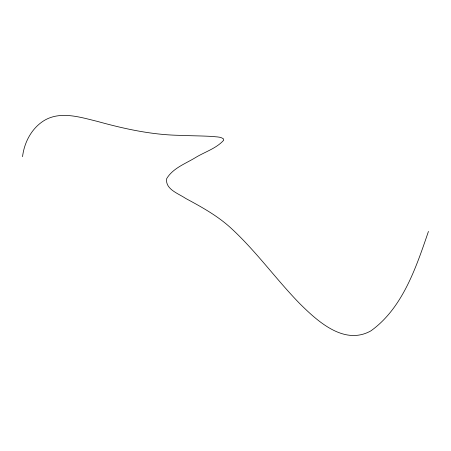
<?xml version="1.0" encoding="UTF-8"?>
<svg xmlns="http://www.w3.org/2000/svg" width="451" height="451" viewBox="0 0 451 451"><rect width="100%" height="100%" fill="white"/><g stroke="black" fill="none" stroke-linecap="round" stroke-linejoin="round"><path stroke-width="0.68" d="M22.55 156.689C24.202 142.668 31.339 128.823 43.381 121.026C59.848 110.495 80.075 117.198 97.433 121.409C123.952 128.766 151.057 134.719 178.681 135.317C190.142 135.836 201.625 135.802 213.081 136.506C216.565 137.048 220.736 136.602 223.595 138.993L223.673 140.267C216.209 148.542 204.743 151.908 195.39 157.647C185.406 163.741 172.919 168.15 166.684 178.641C164.993 189.324 178.557 193.535 185.609 198.395C201.58 206.986 217.636 215.826 231.07 228.195C256.219 251.297 276.063 279.361 299.876 303.743C317.696 321.394 344.31 345.804 370.897 330.865C402.771 308.039 416.234 267.02 428.45 231.431"/></g></svg>
